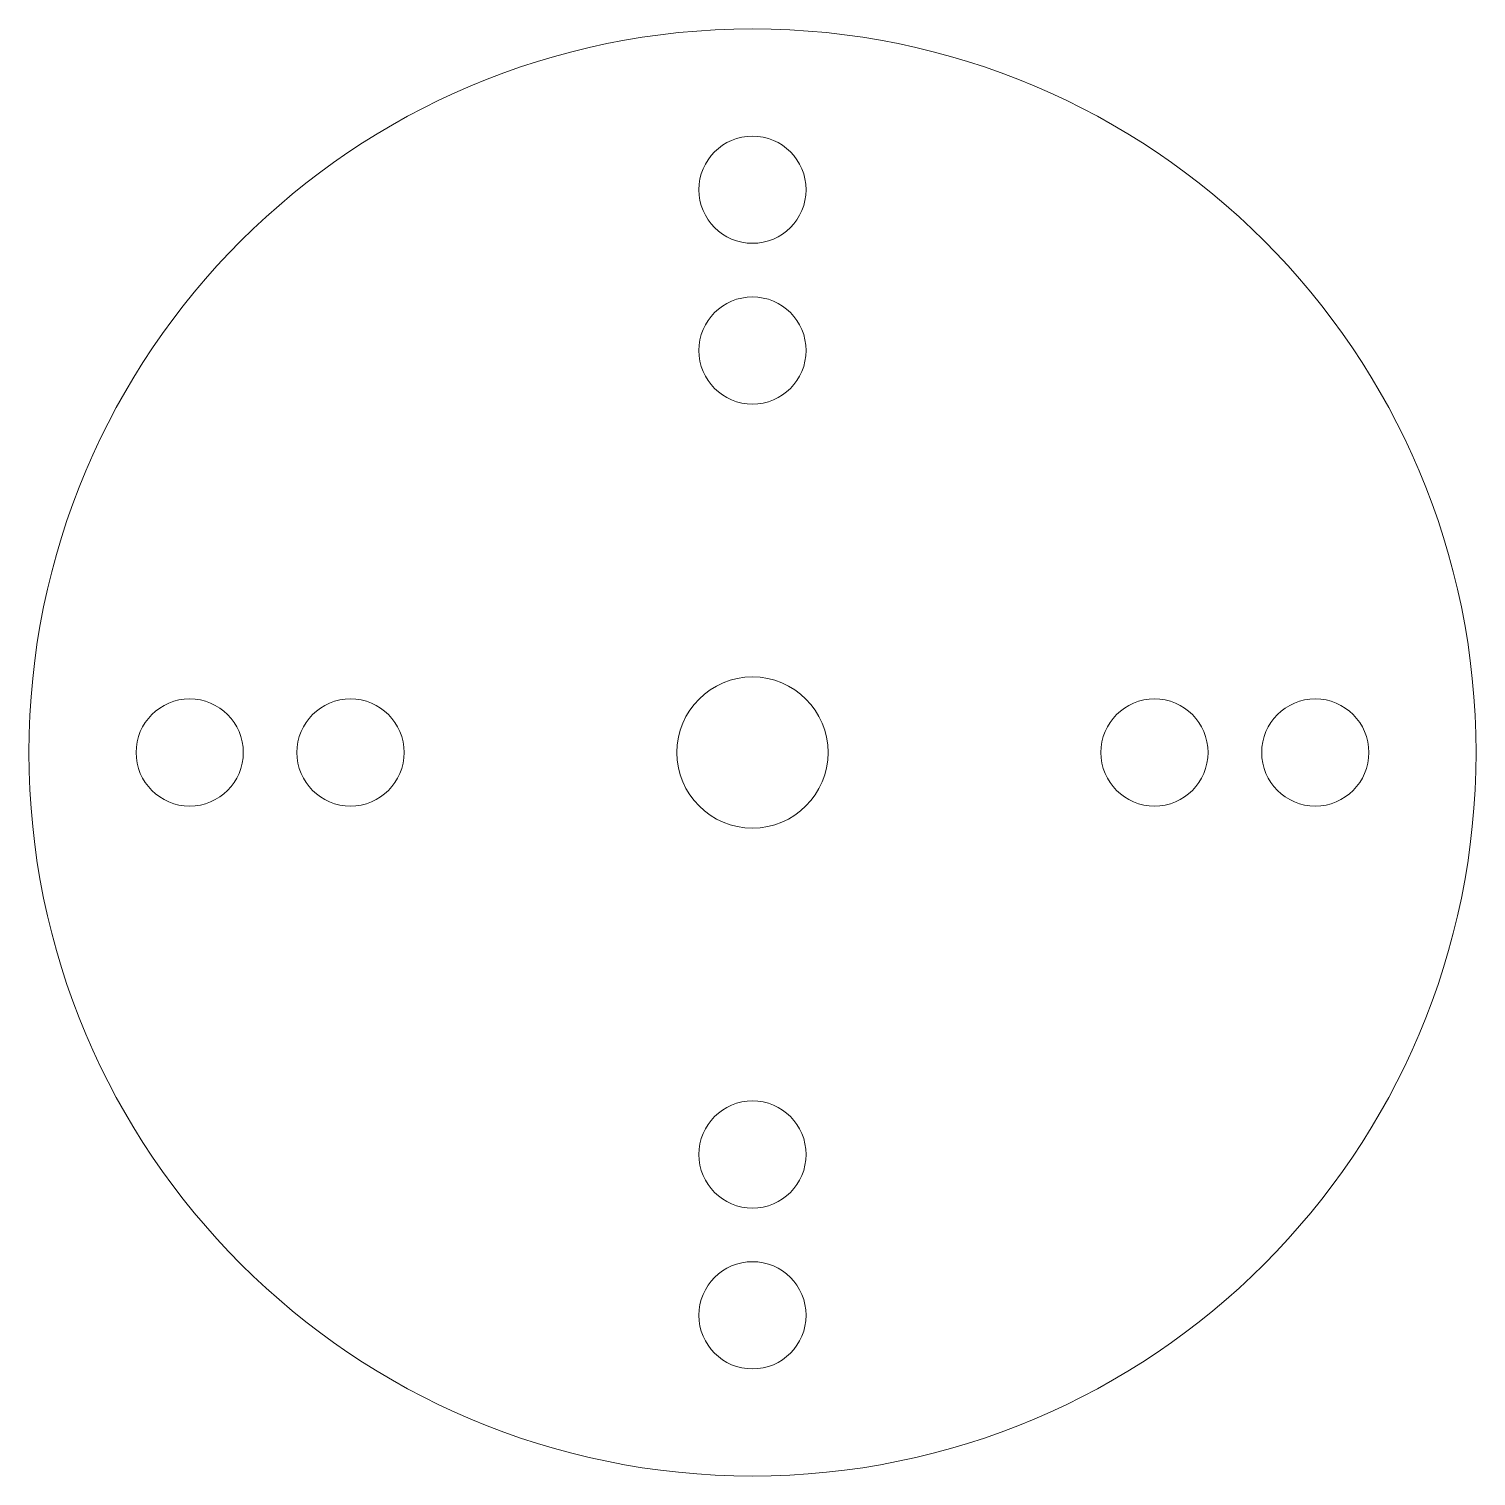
# Model space of a CAD drawing. Header units: inches. Extents: x 94.3 to 121.3, y -153.2 to -126.2.
import ezdxf

# ---------------------------------------------------------------- set-up
doc = ezdxf.new("R2010")
doc.units = ezdxf.units.IN
doc.header["$MEASUREMENT"] = 0
for name, color, linetype in [('Layer 1', 7, 'Continuous'), ('Layer 6', 7, 'Continuous'), ('Layer 9', 7, 'Continuous'), ('Layer 9 copy', 7, 'Continuous'), ('Layer 9 copy 2', 7, 'Continuous'), ('Layer 9 copy 3', 7, 'Continuous')]:
    doc.layers.add(name, color=color, linetype=linetype)

msp = doc.modelspace()

# ---------------------------------------------------------------- linework, layer by layer
at = {"layer": 'Layer 1', "lineweight": 0}
msp.add_open_spline([(109.233, -139.706), (109.233, -140.485), (108.601, -141.117), (107.822, -141.117), (107.043, -141.117), (106.411, -140.485), (106.411, -139.706), (106.411, -138.927), (107.043, -138.295), (107.822, -138.295), (108.601, -138.295), (109.233, -138.927), (109.233, -139.706)], degree=3, knots=[0, 0, 0, 0, 1, 1, 1, 2, 2, 2, 3, 3, 3, 4, 4, 4, 4], dxfattribs=at)
at = {"layer": 'Layer 6', "lineweight": 0}
msp.add_open_spline([(121.322, -139.706), (121.322, -147.161), (115.278, -153.205), (107.822, -153.205), (100.367, -153.205), (94.323, -147.161), (94.323, -139.706), (94.323, -132.25), (100.367, -126.206), (107.822, -126.206), (115.278, -126.206), (121.322, -132.25), (121.322, -139.706)], degree=3, knots=[0, 0, 0, 0, 1, 1, 1, 2, 2, 2, 3, 3, 3, 4, 4, 4, 4], dxfattribs=at)
at = {"layer": 'Layer 9', "lineweight": 0}
for points in [[(108.822, -129.206), (108.822, -128.654), (108.374, -128.206), (107.822, -128.206), (107.27, -128.206), (106.822, -128.654), (106.822, -129.206), (106.822, -129.758), (107.27, -130.206), (107.822, -130.206), (108.374, -130.206), (108.822, -129.758), (108.822, -129.206)], [(108.822, -132.206), (108.822, -131.654), (108.374, -131.206), (107.822, -131.206), (107.27, -131.206), (106.822, -131.654), (106.822, -132.206), (106.822, -132.758), (107.27, -133.206), (107.822, -133.206), (108.374, -133.206), (108.822, -132.758), (108.822, -132.206)]]:
    msp.add_open_spline(points, degree=3, knots=[0, 0, 0, 0, 1, 1, 1, 2, 2, 2, 3, 3, 3, 4, 4, 4, 4], dxfattribs=at)
at = {"layer": 'Layer 9 copy', "lineweight": 0}
for points in [[(97.322, -138.706), (96.77, -138.706), (96.322, -139.154), (96.322, -139.706), (96.322, -140.258), (96.77, -140.706), (97.322, -140.706), (97.875, -140.706), (98.322, -140.258), (98.322, -139.706), (98.322, -139.154), (97.875, -138.706), (97.322, -138.706)], [(100.322, -138.706), (99.77, -138.706), (99.322, -139.154), (99.322, -139.706), (99.322, -140.258), (99.77, -140.706), (100.322, -140.706), (100.875, -140.706), (101.322, -140.258), (101.322, -139.706), (101.322, -139.154), (100.875, -138.706), (100.322, -138.706)]]:
    msp.add_open_spline(points, degree=3, knots=[0, 0, 0, 0, 1, 1, 1, 2, 2, 2, 3, 3, 3, 4, 4, 4, 4], dxfattribs=at)
at = {"layer": 'Layer 9 copy 2', "lineweight": 0}
for points in [[(106.822, -147.206), (106.822, -147.758), (107.27, -148.206), (107.822, -148.206), (108.374, -148.206), (108.822, -147.758), (108.822, -147.206), (108.822, -146.653), (108.374, -146.206), (107.822, -146.206), (107.27, -146.206), (106.822, -146.653), (106.822, -147.206)], [(106.822, -150.206), (106.822, -150.758), (107.27, -151.206), (107.822, -151.206), (108.374, -151.206), (108.822, -150.758), (108.822, -150.206), (108.822, -149.653), (108.374, -149.206), (107.822, -149.206), (107.27, -149.206), (106.822, -149.653), (106.822, -150.206)]]:
    msp.add_open_spline(points, degree=3, knots=[0, 0, 0, 0, 1, 1, 1, 2, 2, 2, 3, 3, 3, 4, 4, 4, 4], dxfattribs=at)
at = {"layer": 'Layer 9 copy 3', "lineweight": 0}
for points in [[(115.322, -140.706), (115.874, -140.706), (116.322, -140.258), (116.322, -139.706), (116.322, -139.154), (115.874, -138.706), (115.322, -138.706), (114.77, -138.706), (114.322, -139.154), (114.322, -139.706), (114.322, -140.258), (114.77, -140.706), (115.322, -140.706)], [(118.322, -140.706), (118.874, -140.706), (119.322, -140.258), (119.322, -139.706), (119.322, -139.154), (118.874, -138.706), (118.322, -138.706), (117.77, -138.706), (117.322, -139.154), (117.322, -139.706), (117.322, -140.258), (117.77, -140.706), (118.322, -140.706)]]:
    msp.add_open_spline(points, degree=3, knots=[0, 0, 0, 0, 1, 1, 1, 2, 2, 2, 3, 3, 3, 4, 4, 4, 4], dxfattribs=at)

doc.saveas('drawing.dxf')
